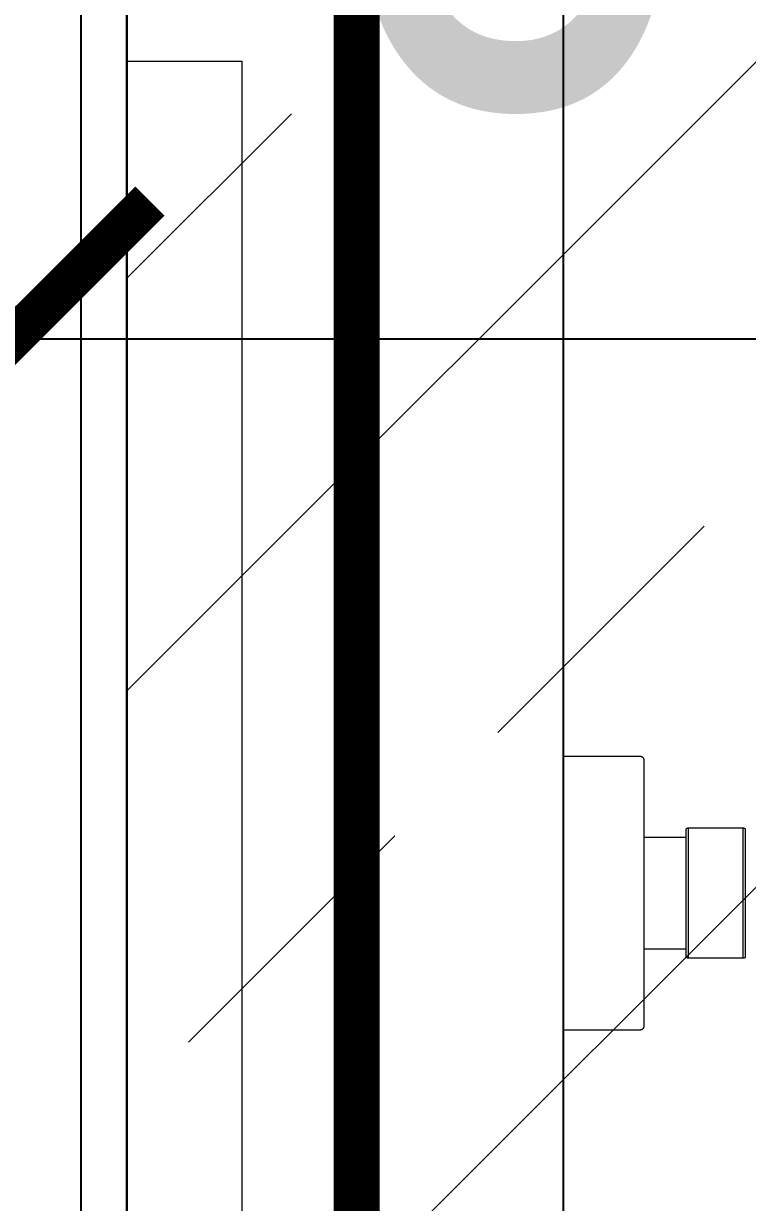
# Model space of a CAD drawing. Header units: millimetres. Extents: x -343543 to 400519, y -115663 to 104219.
# Drawn here: x -258691.5 to -258534, y 9461.8 to 9718.4 of the extents above; entities that cross this region are included whole.
import ezdxf

# ---------------------------------------------------------------- set-up
doc = ezdxf.new("R2010")
doc.units = ezdxf.units.MM
doc.linetypes.add("$0$02'TUONG Xay$0$HIDDEN", pattern=[0.375, 0.25, -0.125])
doc.layers.get('0').update_dxf_attribs({"color": 231, "lineweight": 0})
doc.layers.get('DefPoints').update_dxf_attribs({"color": 191})
for name, color, linetype, lineweight in [('A-CLNG', 157, 'Continuous', 25), ('A-FLOR-PRTN', 161, 'Continuous', 9), ('A-PATT', 252, 'Continuous', 9), ('A-SYMBOLS', 10, 'Continuous', 13), ('SME-E-LTG-DIM', 55, 'Continuous', 18), ('XREF MAT BANG TUONG XAY$0$01.Xref _MB T1$0$A-FURN', 8, 'Continuous', 5), ('XREF MAT BANG TUONG XAY$0$01.Xref _MB T1$0$A-TEXT', 8, 'Continuous', 25)]:
    doc.layers.add(name, color=color, linetype=linetype, lineweight=lineweight)
doc.layers.add('fix lightting red', color=1, linetype='Continuous', lineweight=5, true_color=0xff0000)
doc.layers.add('XREF MAT BANG TUONG XAY$0$A-FNSH', color=8, linetype='Continuous')
doc.layers.add('XREF MAT BANG TUONG XAY$0$A-FURN', color=8, linetype='Continuous')
doc.styles.add('SM-DIMTEXT', font='SME.shx', dxfattribs={"width": 0.7})
doc.dimstyles.new('SDIM-100', dxfattribs={"dimscale": 100, "dimtxt": 2, "dimasz": 0.6, "dimexe": 0.6, "dimexo": 0.2, "dimgap": 0.5, "dimtad": 1, "dimdec": 0, "dimzin": 12, "dimtxsty": 'SM-DIMTEXT', "dimblk": 'ARCHTICK', "dimblk1": 'ARCHTICK', "dimblk2": 'ARCHTICK', "dimcen": 0.12, "dimdle": 0.6, "dimclrd": 7, "dimclre": 8, "dimadec": 0, "dimazin": 3, "dimtfac": 2, "dimtix": 1, "dimtmove": 1, "dimatfit": 3, "dimfxl": 1, "dimtzin": 0, "dimarcsym": 1})

# ---------------------------------------------------------------- blocks, each defined once
blk = doc.blocks.new('*U200')
at = {"color": 8}
for p, q in [((-38.44, -16.42), (-38.44, 0)), ((-96.43, -17.2), (-39.23, -17.2)), ((-53.85, -38.59), (-53.85, -26.61)), ((-53.85, -38.47), (-81.78, -38.47)), ((-81.47, -38.91), (-54.15, -38.91))]:
    blk.add_line(p, q, dxfattribs=at)
for points in [[(-97.18, 0), (-97.18, -16.48), (-97.16, -16.48), (-97.16, -16.6), (-97.13, -16.6), (-97.13, -16.65), (-97.1, -16.65), (-97.1, -16.71), (-97.07, -16.71), (-97.07, -16.76), (-97.04, -16.76), (-97.04, -16.81), (-97.02, -16.81), (-97.02, -16.85), (-96.99, -16.85), (-96.99, -16.87), (-96.96, -16.9), (-96.93, -16.93), (-96.9, -16.96), (-96.88, -16.98), (-96.85, -17.02), (-96.82, -17.02), (-96.82, -17.04), (-96.79, -17.04), (-96.79, -17.07), (-96.73, -17.07), (-96.73, -17.11), (-96.68, -17.11), (-96.68, -17.12), (-96.62, -17.12), (-96.62, -17.15), (-96.54, -17.15), (-96.54, -17.18), (-96.43, -17.18), (-96.43, -17.2)], [(-97.18, 0), (-38.44, 0)], [(-79.76, -26.25), (-79.76, -17.2)], [(-55.86, -17.2), (-55.86, -26.25)], [(-39.23, -17.2), (-39.2, -17.18), (-39.08, -17.18), (-39.08, -17.15), (-39, -17.15), (-39, -17.12), (-38.95, -17.12), (-38.95, -17.11), (-38.89, -17.11), (-38.89, -17.07), (-38.86, -17.07), (-38.83, -17.04), (-38.81, -17.04), (-38.81, -17.02), (-38.78, -17.02), (-38.78, -16.98), (-38.75, -16.98), (-38.75, -16.96), (-38.72, -16.96), (-38.7, -16.93), (-38.7, -16.9), (-38.67, -16.9), (-38.67, -16.87), (-38.64, -16.87), (-38.64, -16.85), (-38.61, -16.85), (-38.61, -16.81), (-38.59, -16.79), (-38.59, -16.76), (-38.55, -16.76), (-38.55, -16.71), (-38.52, -16.71), (-38.52, -16.65), (-38.5, -16.62), (-38.5, -16.57), (-38.47, -16.54), (-38.47, -16.42), (-38.44, -16.42)], [(-54.26, -26.25), (-81.36, -26.25), (-81.36, -26.28), (-81.5, -26.28), (-81.5, -26.3), (-81.55, -26.3), (-81.55, -26.33), (-81.58, -26.33), (-81.61, -26.36), (-81.64, -26.36), (-81.64, -26.38), (-81.66, -26.38), (-81.66, -26.42), (-81.7, -26.42), (-81.7, -26.45), (-81.72, -26.47), (-81.72, -26.49), (-81.75, -26.49), (-81.75, -26.58), (-81.78, -26.58)], [(-81.78, -26.58), (-81.78, -38.62), (-81.75, -38.62), (-81.75, -38.69), (-81.72, -38.69), (-81.72, -38.73), (-81.7, -38.73), (-81.7, -38.79), (-81.66, -38.79), (-81.66, -38.81), (-81.64, -38.81), (-81.64, -38.83), (-81.58, -38.83), (-81.58, -38.87), (-81.55, -38.87), (-81.55, -38.9), (-81.5, -38.9), (-81.47, -38.91)], [(-81.78, -26.72), (-53.85, -26.72)], [(-53.85, -26.61), (-53.88, -26.58), (-53.88, -26.53), (-53.9, -26.53), (-53.9, -26.47), (-53.93, -26.47), (-53.93, -26.45), (-53.96, -26.42), (-53.96, -26.38), (-53.99, -26.38), (-53.99, -26.36), (-54.05, -26.36), (-54.05, -26.33), (-54.07, -26.33), (-54.07, -26.3), (-54.15, -26.3), (-54.15, -26.28), (-54.26, -26.28), (-54.26, -26.25)], [(-54.15, -38.91), (-54.15, -38.9), (-54.1, -38.9), (-54.07, -38.87), (-54.05, -38.87), (-54.05, -38.83), (-54.01, -38.83), (-54.01, -38.81), (-53.99, -38.81), (-53.96, -38.79), (-53.96, -38.76), (-53.93, -38.76), (-53.93, -38.73), (-53.9, -38.73), (-53.9, -38.67), (-53.88, -38.67), (-53.88, -38.59), (-53.85, -38.59)]]:
    blk.add_lwpolyline(points, dxfattribs=at)
blk = doc.blocks.new('XREF MAT BANG TUONG XAY$0$01.Xref _MB T1$0$Phong tam')
at = {"layer": 'XREF MAT BANG TUONG XAY$0$A-FURN', "color": 8, "elevation": 0}
blk.add_lwpolyline([(-4325, 6965), (-4420.01, 6965), (-4420.01, 1480), (-4325, 1480)], close=True, dxfattribs=at)
at = {"layer": 'XREF MAT BANG TUONG XAY$0$01.Xref _MB T1$0$A-FURN', "color": 8, "xscale": -1.016000000000006, "yscale": 1.016000000000006, "zscale": 1.016000000000006, "rotation": 90}
blk.add_blockref('*U200', (-4325, 6460.21), dxfattribs=at)
blk = doc.blocks.new('XREF MAT BANG NOI THAT')
at = {"color": 8}
blk.add_lwpolyline([(4184.99, 9710.21), (4209.99, 9710.21), (4209.99, 9210.21), (4184.99, 9210.21)], close=True, dxfattribs=at)
blk = doc.blocks.new('01.Xref _MB T1')
at = {"layer": 'XREF MAT BANG TUONG XAY$0$01.Xref _MB T1$0$A-TEXT', "color": 8}
blk.add_blockref('XREF MAT BANG TUONG XAY$0$01.Xref _MB T1$0$Phong tam', (8605.00011, 2999.99999), dxfattribs=at)
at = {"layer": 'XREF MAT BANG TUONG XAY$0$A-FNSH', "color": 8}
for points in [[(5475.00011, 9964.99997), (4184.98961, 9965.00167), (4184.98236, 4479.99998), (5730.00011, 4479.99998)], [(5465.00011, 9974.99999), (4174.98962, 9975.00168), (4174.98235, 4469.99998), (5720.00011, 4469.99998)]]:
    blk.add_lwpolyline(points, dxfattribs=at)
at = {"layer": 'A-PATT', "color": 8}
blk.add_blockref('XREF MAT BANG NOI THAT', (0, 0), dxfattribs=at)
blk = doc.blocks.new('DenSanTuongT1Ikigai')
at = {"layer": 'fix lightting red', "color": 1, "linetype": "$0$02'TUONG Xay$0$HIDDEN", "ltscale": 500, "true_color": 0xff0000, "const_width": 10}
blk.add_lwpolyline([(4234.99, 9965), (4234.99, 4480)], dxfattribs=at)
blk = doc.blocks.new('_ArchTick')
at = {"color": 0, "linetype": 'ByBlock', "const_width": 0.15}
blk.add_lwpolyline([(-0.5, -0.5), (0.5, 0.5)], dxfattribs=at)
blk = doc.blocks.new('*D987')
at = {"layer": 'DefPoints', "color": 0, "transparency": 16777216}
for p in [(-258319.04, 9649.77), (-258694.03, 9470), (-258319.04, 9470)]:
    blk.add_point(p, dxfattribs=at)
at = {"layer": 'SME-E-LTG-DIM', "color": 8, "lineweight": -2, "transparency": 16777216}
for p, q in [((-258694.03, 9490), (-258694.03, 9709.77)), ((-258319.04, 9490), (-258319.04, 9709.77))]:
    blk.add_line(p, q, dxfattribs=at)
at = {"layer": 'SME-E-LTG-DIM', "color": 7, "lineweight": -2, "transparency": 16777216}
blk.add_line((-258754.03, 9649.77), (-258259.04, 9649.77), dxfattribs=at)
at = {"layer": 'SME-E-LTG-DIM', "color": 7, "lineweight": -2, "transparency": 16777216, "xscale": 60, "yscale": 60, "zscale": 60, "rotation": 180}
blk.add_blockref('_ArchTick', (-258694.03, 9649.77), dxfattribs=at)
at = {"layer": 'SME-E-LTG-DIM', "color": 7, "lineweight": -2, "transparency": 16777216, "xscale": 60, "yscale": 60, "zscale": 60}
blk.add_blockref('_ArchTick', (-258319.04, 9649.77), dxfattribs=at)
at = {"layer": 'SME-E-LTG-DIM', "color": 0, "transparency": 16777216, "insert": (-258506.53, 9774.77), "char_height": 150, "attachment_point": 5, "style": 'SM-DIMTEXT'}
blk.add_mtext('375', dxfattribs=at)

msp = doc.modelspace()

# ---------------------------------------------------------------- block references
at = {"layer": 'A-SYMBOLS'}
msp.add_blockref('01.Xref _MB T1', (-262854.02, 0), dxfattribs=at)

# ---------------------------------------------------------------- next in the draw order: hatches: boundary and pattern name
at = {"layer": 'A-PATT'}
h = msp.add_hatch(dxfattribs=at)
h.set_pattern_fill('ANSI33', color=256, scale=20, double=1)
h.set_pattern_definition([(45, (-262854.02, -1e-05), (-89.8026, 89.8026), []), (45, (-262764.22, -1e-05), (-89.8026, 89.8026), [63.5, -31.75])])
h.paths.add_polyline_path([(-258669.04, 9965), (-254484.03, 9965), (-254484.03, 8980), (-255679.02, 8980), (-255679.02, 8835), (-254484.02, 8835), (-254484.02, 7855), (-255679.02, 7855), (-255679.02, 7710), (-254484.02, 7710), (-254484.02, 6730), (-255679.02, 6730), (-255679.02, 6585), (-254484.02, 6585), (-254484.02, 5605), (-255679.02, 5605), (-255679.02, 5460), (-254484.02, 5460), (-254484.02, 4480), (-256034.02, 4480), (-256034.02, 4135), (-255889.02, 4135), (-255889.02, 4335), (-254484.02, 4335), (-254484.02, 3235), (-255889.02, 3235), (-255889.02, 3435), (-256034.03, 3435), (-256034.03, 3235), (-257124.02, 3235), (-257124.02, 3435), (-257269.02, 3435), (-257269.02, 3235), (-258579.04, 3235), (-258579.04, 3425), (-258669.04, 3425), (-258669.04, 4335), (-257269.02, 4335), (-257269.02, 4135), (-257124.02, 4135), (-257124.02, 4480), (-258669.04, 4480)])

# ---------------------------------------------------------------- next in the draw order: linework, layer by layer
at = {"layer": 'A-CLNG', "color": 251}
msp.add_lwpolyline([(-257124.02, 4480), (-258669.04, 4480), (-258669.04, 9965), (-254484.03, 9965)], dxfattribs=at)

# ---------------------------------------------------------------- next in the draw order: block references
at = {"layer": 'A-FLOR-PRTN'}
msp.add_blockref('DenSanTuongT1Ikigai', (-262854.02, 0), dxfattribs=at)

# ---------------------------------------------------------------- next in the draw order: dimensions: what is measured, and where the dimension line sits
at = {"layer": 'SME-E-LTG-DIM'}
dim = msp.add_linear_dim(base=(-258319.04, 9649.77), p1=(-258694.03, 9470), p2=(-258319.04, 9470), dimstyle='SDIM-100', override={"dimtxt": 1.5, "dimtfill": 0}, dxfattribs=at)
dim.commit()
dim.dimension.update_dxf_attribs({"geometry": '*D987', "text_midpoint": (-258506.53, 9774.77)})

doc.saveas('drawing.dxf')
